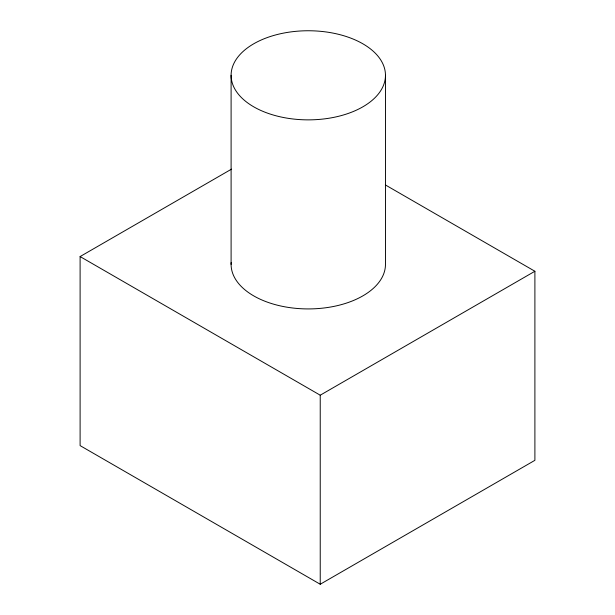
<?xml version="1.0" encoding="UTF-8"?>
<svg xmlns="http://www.w3.org/2000/svg" width="615" height="615" viewBox="0 0 615 615"><rect width="100%" height="100%" fill="white"/><g stroke="black" fill="none" stroke-linecap="round" stroke-linejoin="round"><path stroke-width="0.92" d="M385.336 184.915L534.896 271.261L534.896 460.32L320.231 584.25L80.104 445.614L80.104 256.563L231.532 169.133M80.104 256.563L320.231 395.199L534.896 271.261M385.467 75.307A77.183 44.557 0 0 1 269.693 113.898A77.183 44.557 0 0 1 269.693 36.723A77.183 44.557 0 0 1 385.467 75.307L385.467 264.365A77.183 44.557 0 0 1 306.739 308.914A77.183 44.557 0 0 1 231.163 262.582M320.231 395.199L320.231 584.25M231.102 75.307L231.102 264.365"/></g></svg>
